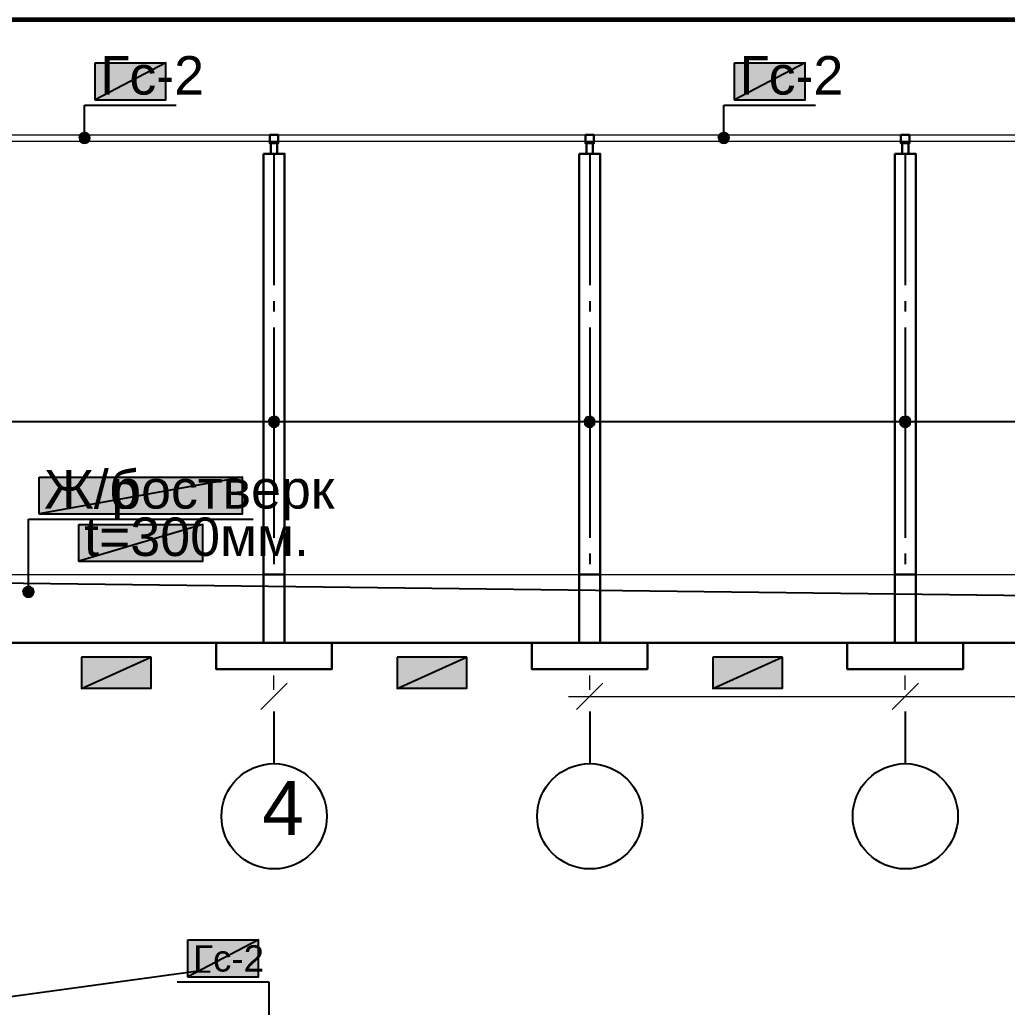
# Model space of a CAD drawing. Extents: x 8 to 21351, y 0 to 420.
# Drawn here: x 11497.9 to 11591.8, y 198 to 292.1 of the extents above; entities that cross this region are included whole.
import ezdxf

# ---------------------------------------------------------------- set-up
doc = ezdxf.new("R2010")
doc.units = 0
doc.linetypes.add('TEYPDFCAD_CENTER', pattern=[20, 12, -3, 2, -3])
for name, color, linetype in [('PDF_ВЫНОСКИ', 7, 'Continuous'), ('PDF_ОСИ', 7, 'Continuous'), ('TEY_REVIEW_AXIS', 7, 'Continuous'), ('TEY_REVIEW_LEADER', 7, 'Continuous')]:
    doc.layers.add(name, color=color, linetype=linetype)
doc.styles.add('TEYPDFCAD_TEXT', font='arial.ttf')
doc.dimstyles.new('TEYPDFCAD_SCALE_1', dxfattribs={"dimtxt": 2.5, "dimasz": 2.5, "dimexe": 1.25, "dimexo": 0.75, "dimtad": 1, "dimdsep": 46, "dimtxsty": 'Standard', "dimcen": 0.09, "dimadec": 0, "dimazin": 0, "dimtfac": 1, "dimtofl": 0, "dimtmove": 0, "dimatfit": 3, "dimfxl": 1, "dimarcsym": 0})

# ---------------------------------------------------------------- blocks, each defined once
blk = doc.blocks.new('TEY_AXIS')
at = {"layer": 'PDF_ОСИ', "linetype": 'TEYPDFCAD_CENTER', "lineweight": 9}
blk.add_line((0, 0), (1, 0), dxfattribs=at)

msp = doc.modelspace()

# ---------------------------------------------------------------- hatches: boundary and pattern name
at = {"true_color": 0xffffff}
h = msp.add_hatch(color=0, dxfattribs=at)
h.paths.add_polyline_path([(11505.101, 287.973), (11511.811, 287.973), (11505.101, 284.459)])
h.paths.add_polyline_path([(11511.811, 287.973), (11505.101, 284.459), (11511.811, 284.459)])
h = msp.add_hatch(color=0, dxfattribs=at)
h.paths.add_polyline_path([(11565.871, 287.973), (11572.581, 287.973), (11565.871, 284.459)])
h.paths.add_polyline_path([(11572.581, 287.973), (11565.871, 284.459), (11572.581, 284.459)])
h = msp.add_hatch(color=7)
h.paths.add_polyline_path([(11504.276, 281.305), (11504.085, 281.347), (11504.085, 280.839)])
h.paths.add_polyline_path([(11504.085, 281.347), (11504.085, 280.839), (11503.895, 281.305)])
h.paths.add_polyline_path([(11504.085, 280.839), (11503.895, 281.305), (11503.747, 281.199)])
h = msp.add_hatch(color=7)
h.paths.add_polyline_path([(11565.067, 281.305), (11564.855, 281.347), (11564.855, 280.839)])
h.paths.add_polyline_path([(11564.855, 281.347), (11564.855, 280.839), (11564.664, 281.305)])
h.paths.add_polyline_path([(11564.855, 280.839), (11564.664, 281.305), (11564.516, 281.199)])
h = msp.add_hatch(color=7)
h.paths.add_polyline_path([(11503.747, 281.199), (11503.641, 281.03), (11504.085, 280.839)])
h.paths.add_polyline_path([(11503.641, 281.03), (11504.085, 280.839), (11503.599, 280.839)])
h.paths.add_polyline_path([(11504.085, 280.839), (11503.599, 280.839), (11503.641, 280.649)])
h = msp.add_hatch(color=7)
h.paths.add_polyline_path([(11503.641, 280.649), (11503.747, 280.479), (11504.085, 280.839)])
h.paths.add_polyline_path([(11503.747, 280.479), (11504.085, 280.839), (11503.895, 280.374)])
h.paths.add_polyline_path([(11504.085, 280.839), (11503.895, 280.374), (11504.085, 280.331)])
h = msp.add_hatch(color=7)
h.paths.add_polyline_path([(11504.593, 280.839), (11504.551, 281.03), (11504.085, 280.839)])
h.paths.add_polyline_path([(11504.551, 281.03), (11504.085, 280.839), (11504.445, 281.199)])
h.paths.add_polyline_path([(11504.085, 280.839), (11504.445, 281.199), (11504.276, 281.305)])
h = msp.add_hatch(color=7)
h.paths.add_polyline_path([(11504.085, 280.331), (11504.276, 280.374), (11504.085, 280.839)])
h.paths.add_polyline_path([(11504.276, 280.374), (11504.085, 280.839), (11504.445, 280.479)])
h.paths.add_polyline_path([(11504.085, 280.839), (11504.445, 280.479), (11504.551, 280.649)])
for points in [[(11504.551, 280.649), (11504.593, 280.839), (11504.085, 280.839)], [(11565.321, 280.649), (11565.363, 280.839), (11564.855, 280.839)], [(11522.564, 253.661), (11522.606, 253.852), (11522.098, 253.852)], [(11552.557, 253.661), (11552.599, 253.852), (11552.113, 253.852)], [(11582.571, 253.661), (11582.614, 253.852), (11582.106, 253.852)], [(11499.217, 237.49), (11499.259, 237.68), (11498.751, 237.68)]]:
    msp.add_hatch(color=7).paths.add_polyline_path(points)
h = msp.add_hatch(color=7)
h.paths.add_polyline_path([(11564.516, 281.199), (11564.41, 281.03), (11564.855, 280.839)])
h.paths.add_polyline_path([(11564.41, 281.03), (11564.855, 280.839), (11564.368, 280.839)])
h.paths.add_polyline_path([(11564.855, 280.839), (11564.368, 280.839), (11564.41, 280.649)])
h = msp.add_hatch(color=7)
h.paths.add_polyline_path([(11564.41, 280.649), (11564.516, 280.479), (11564.855, 280.839)])
h.paths.add_polyline_path([(11564.516, 280.479), (11564.855, 280.839), (11564.664, 280.374)])
h.paths.add_polyline_path([(11564.855, 280.839), (11564.664, 280.374), (11564.855, 280.331)])
h = msp.add_hatch(color=7)
h.paths.add_polyline_path([(11565.363, 280.839), (11565.321, 281.03), (11564.855, 280.839)])
h.paths.add_polyline_path([(11565.321, 281.03), (11564.855, 280.839), (11565.215, 281.199)])
h.paths.add_polyline_path([(11564.855, 280.839), (11565.215, 281.199), (11565.067, 281.305)])
h = msp.add_hatch(color=7)
h.paths.add_polyline_path([(11564.855, 280.331), (11565.067, 280.374), (11564.855, 280.839)])
h.paths.add_polyline_path([(11565.067, 280.374), (11564.855, 280.839), (11565.215, 280.479)])
h.paths.add_polyline_path([(11564.855, 280.839), (11565.215, 280.479), (11565.321, 280.649)])
h = msp.add_hatch(color=7)
h.paths.add_polyline_path([(11521.76, 254.212), (11521.633, 254.042), (11522.098, 253.852)])
h.paths.add_polyline_path([(11521.633, 254.042), (11522.098, 253.852), (11521.611, 253.852)])
h.paths.add_polyline_path([(11522.098, 253.852), (11521.611, 253.852), (11521.633, 253.661)])
h = msp.add_hatch(color=7)
h.paths.add_polyline_path([(11522.289, 254.317), (11522.098, 254.36), (11522.098, 253.852)])
h.paths.add_polyline_path([(11522.098, 254.36), (11522.098, 253.852), (11521.908, 254.317)])
h.paths.add_polyline_path([(11522.098, 253.852), (11521.908, 254.317), (11521.76, 254.212)])
h = msp.add_hatch(color=7)
h.paths.add_polyline_path([(11522.606, 253.852), (11522.564, 254.042), (11522.098, 253.852)])
h.paths.add_polyline_path([(11522.564, 254.042), (11522.098, 253.852), (11522.458, 254.212)])
h.paths.add_polyline_path([(11522.098, 253.852), (11522.458, 254.212), (11522.289, 254.317)])
h = msp.add_hatch(color=7)
h.paths.add_polyline_path([(11551.753, 254.212), (11551.647, 254.042), (11552.113, 253.852)])
h.paths.add_polyline_path([(11551.647, 254.042), (11552.113, 253.852), (11551.605, 253.852)])
h.paths.add_polyline_path([(11552.113, 253.852), (11551.605, 253.852), (11551.647, 253.661)])
h = msp.add_hatch(color=7)
h.paths.add_polyline_path([(11552.303, 254.317), (11552.113, 254.36), (11552.113, 253.852)])
h.paths.add_polyline_path([(11552.113, 254.36), (11552.113, 253.852), (11551.922, 254.317)])
h.paths.add_polyline_path([(11552.113, 253.852), (11551.922, 254.317), (11551.753, 254.212)])
h = msp.add_hatch(color=7)
h.paths.add_polyline_path([(11552.599, 253.852), (11552.557, 254.042), (11552.113, 253.852)])
h.paths.add_polyline_path([(11552.557, 254.042), (11552.113, 253.852), (11552.451, 254.212)])
h.paths.add_polyline_path([(11552.113, 253.852), (11552.451, 254.212), (11552.303, 254.317)])
h = msp.add_hatch(color=7)
h.paths.add_polyline_path([(11581.746, 254.212), (11581.64, 254.042), (11582.106, 253.852)])
h.paths.add_polyline_path([(11581.64, 254.042), (11582.106, 253.852), (11581.598, 253.852)])
h.paths.add_polyline_path([(11582.106, 253.852), (11581.598, 253.852), (11581.64, 253.661)])
h = msp.add_hatch(color=7)
h.paths.add_polyline_path([(11582.296, 254.317), (11582.106, 254.36), (11582.106, 253.852)])
h.paths.add_polyline_path([(11582.106, 254.36), (11582.106, 253.852), (11581.915, 254.317)])
h.paths.add_polyline_path([(11582.106, 253.852), (11581.915, 254.317), (11581.746, 254.212)])
h = msp.add_hatch(color=7)
h.paths.add_polyline_path([(11582.614, 253.852), (11582.571, 254.042), (11582.106, 253.852)])
h.paths.add_polyline_path([(11582.571, 254.042), (11582.106, 253.852), (11582.466, 254.212)])
h.paths.add_polyline_path([(11582.106, 253.852), (11582.466, 254.212), (11582.296, 254.317)])
h = msp.add_hatch(color=7)
h.paths.add_polyline_path([(11521.633, 253.661), (11521.76, 253.513), (11522.098, 253.852)])
h.paths.add_polyline_path([(11521.76, 253.513), (11522.098, 253.852), (11521.908, 253.386)])
h.paths.add_polyline_path([(11522.098, 253.852), (11521.908, 253.386), (11522.098, 253.365)])
h = msp.add_hatch(color=7)
h.paths.add_polyline_path([(11522.098, 253.365), (11522.289, 253.386), (11522.098, 253.852)])
h.paths.add_polyline_path([(11522.289, 253.386), (11522.098, 253.852), (11522.458, 253.513)])
h.paths.add_polyline_path([(11522.098, 253.852), (11522.458, 253.513), (11522.564, 253.661)])
h = msp.add_hatch(color=7)
h.paths.add_polyline_path([(11551.647, 253.661), (11551.753, 253.513), (11552.113, 253.852)])
h.paths.add_polyline_path([(11551.753, 253.513), (11552.113, 253.852), (11551.922, 253.386)])
h.paths.add_polyline_path([(11552.113, 253.852), (11551.922, 253.386), (11552.113, 253.365)])
h = msp.add_hatch(color=7)
h.paths.add_polyline_path([(11552.113, 253.365), (11552.303, 253.386), (11552.113, 253.852)])
h.paths.add_polyline_path([(11552.303, 253.386), (11552.113, 253.852), (11552.451, 253.513)])
h.paths.add_polyline_path([(11552.113, 253.852), (11552.451, 253.513), (11552.557, 253.661)])
h = msp.add_hatch(color=7)
h.paths.add_polyline_path([(11581.64, 253.661), (11581.746, 253.513), (11582.106, 253.852)])
h.paths.add_polyline_path([(11581.746, 253.513), (11582.106, 253.852), (11581.915, 253.386)])
h.paths.add_polyline_path([(11582.106, 253.852), (11581.915, 253.386), (11582.106, 253.365)])
h = msp.add_hatch(color=7)
h.paths.add_polyline_path([(11582.106, 253.365), (11582.296, 253.386), (11582.106, 253.852)])
h.paths.add_polyline_path([(11582.296, 253.386), (11582.106, 253.852), (11582.466, 253.513)])
h.paths.add_polyline_path([(11582.106, 253.852), (11582.466, 253.513), (11582.571, 253.661)])
h = msp.add_hatch(color=0, dxfattribs=at)
h.paths.add_polyline_path([(11499.767, 248.581), (11519.093, 248.581), (11499.767, 245.089)])
h.paths.add_polyline_path([(11519.093, 248.581), (11499.767, 245.089), (11519.093, 245.089)])
h = msp.add_hatch(color=0, dxfattribs=at)
h.paths.add_polyline_path([(11503.535, 244.094), (11515.325, 244.094), (11503.535, 240.601)])
h.paths.add_polyline_path([(11515.325, 244.094), (11503.535, 240.601), (11515.325, 240.601)])
h = msp.add_hatch(color=7)
h.paths.add_polyline_path([(11498.942, 238.146), (11498.751, 238.188), (11498.751, 237.68)])
h.paths.add_polyline_path([(11498.751, 238.188), (11498.751, 237.68), (11498.561, 238.146)])
h.paths.add_polyline_path([(11498.751, 237.68), (11498.561, 238.146), (11498.413, 238.04)])
h = msp.add_hatch(color=7)
h.paths.add_polyline_path([(11499.259, 237.68), (11499.217, 237.871), (11498.751, 237.68)])
h.paths.add_polyline_path([(11499.217, 237.871), (11498.751, 237.68), (11499.111, 238.04)])
h.paths.add_polyline_path([(11498.751, 237.68), (11499.111, 238.04), (11498.942, 238.146)])
h = msp.add_hatch(color=7)
h.paths.add_polyline_path([(11498.413, 238.04), (11498.286, 237.871), (11498.751, 237.68)])
h.paths.add_polyline_path([(11498.286, 237.871), (11498.751, 237.68), (11498.265, 237.68)])
h.paths.add_polyline_path([(11498.751, 237.68), (11498.265, 237.68), (11498.286, 237.49)])
h = msp.add_hatch(color=7)
h.paths.add_polyline_path([(11498.286, 237.49), (11498.413, 237.342), (11498.751, 237.68)])
h.paths.add_polyline_path([(11498.413, 237.342), (11498.751, 237.68), (11498.561, 237.215)])
h.paths.add_polyline_path([(11498.751, 237.68), (11498.561, 237.215), (11498.751, 237.194)])
h = msp.add_hatch(color=7)
h.paths.add_polyline_path([(11498.751, 237.194), (11498.942, 237.215), (11498.751, 237.68)])
h.paths.add_polyline_path([(11498.942, 237.215), (11498.751, 237.68), (11499.111, 237.342)])
h.paths.add_polyline_path([(11498.751, 237.68), (11499.111, 237.342), (11499.217, 237.49)])
h = msp.add_hatch(color=0, dxfattribs=at)
h.paths.add_polyline_path([(11503.81, 231.479), (11503.81, 228.473), (11510.393, 231.479)])
h.paths.add_polyline_path([(11503.81, 228.473), (11510.393, 231.479), (11510.393, 228.473)])
h = msp.add_hatch(color=0, dxfattribs=at)
h.paths.add_polyline_path([(11533.825, 231.479), (11533.825, 228.473), (11540.386, 231.479)])
h.paths.add_polyline_path([(11533.825, 228.473), (11540.386, 231.479), (11540.386, 228.473)])
h = msp.add_hatch(color=0, dxfattribs=at)
h.paths.add_polyline_path([(11563.818, 231.479), (11563.818, 228.473), (11570.401, 231.479)])
h.paths.add_polyline_path([(11563.818, 228.473), (11570.401, 231.479), (11570.401, 228.473)])
h = msp.add_hatch(color=0, dxfattribs=at)
h.paths.add_polyline_path([(11513.907, 204.576), (11520.638, 204.576), (11513.907, 201.062)])
h.paths.add_polyline_path([(11520.638, 204.576), (11513.907, 201.062), (11520.638, 201.062)])

# ---------------------------------------------------------------- linework, layer by layer
at = {"color": 0, "lineweight": 0, "true_color": 0xffffff}
for p, q in [((11505.101, 284.459), (11511.811, 284.459)), ((11565.871, 284.459), (11572.581, 284.459)), ((11513.907, 201.062), (11520.638, 201.062))]:
    msp.add_line(p, q, dxfattribs=at)
at = {"color": 7, "lineweight": 25}
for p, q in [((11504.085, 280.839), (11504.085, 283.972)), ((11504.085, 283.972), (11512.806, 283.972)), ((11564.855, 280.839), (11564.855, 283.972)), ((11564.855, 283.972), (11573.576, 283.972)), ((11522.098, 265.324), (11522.098, 264.329)), ((11552.113, 265.324), (11552.113, 264.329)), ((11582.106, 265.324), (11582.106, 264.329)), ((11522.098, 241.321), (11522.098, 240.326)), ((11552.113, 241.321), (11552.113, 240.326)), ((11582.106, 241.321), (11582.106, 240.326)), ((11522.098, 226.314), (11522.098, 221.319)), ((11552.113, 226.314), (11552.113, 221.319)), ((11582.106, 226.314), (11582.106, 221.319)), ((11521.633, 200.575), (11512.912, 200.575)), ((11521.633, 197.443), (11521.633, 200.575))]:
    msp.add_line(p, q, dxfattribs=at)
at = {"color": 7, "lineweight": 30}
for p, q in [((11523.114, 239.332), (11523.114, 232.833)), ((11553.107, 239.332), (11553.107, 232.833)), ((11583.101, 239.332), (11583.101, 232.833))]:
    msp.add_line(p, q, dxfattribs=at)
at = {"color": 7, "lineweight": 5}
for p, q in [((11522.098, 228.367), (11522.098, 229.722)), ((11522.098, 228.367), (11522.098, 229.722)), ((11552.113, 228.367), (11552.113, 229.722)), ((11552.113, 228.367), (11552.113, 229.722)), ((11582.106, 228.367), (11582.106, 229.722)), ((11582.106, 228.367), (11582.106, 229.722)), ((11520.849, 226.483), (11523.347, 228.981)), ((11523.347, 228.981), (11520.849, 226.483)), ((11550.864, 226.483), (11553.361, 228.981)), ((11553.361, 228.981), (11550.864, 226.483)), ((11580.857, 226.483), (11583.355, 228.981)), ((11583.355, 228.981), (11580.857, 226.483))]:
    msp.add_line(p, q, dxfattribs=at)
at = {"color": 0, "true_color": 0xffffff}
for points in [[(11505.101, 287.973), (11511.811, 287.973), (11505.101, 284.459)], [(11511.811, 287.973), (11505.101, 284.459), (11511.811, 284.459)], [(11565.871, 287.973), (11572.581, 287.973), (11565.871, 284.459)], [(11572.581, 287.973), (11565.871, 284.459), (11572.581, 284.459)], [(11499.767, 248.581), (11519.093, 248.581), (11499.767, 245.089)], [(11519.093, 248.581), (11499.767, 245.089), (11519.093, 245.089)], [(11503.535, 244.094), (11515.325, 244.094), (11503.535, 240.601)], [(11515.325, 244.094), (11503.535, 240.601), (11515.325, 240.601)], [(11503.81, 231.479), (11503.81, 228.473), (11510.393, 231.479)], [(11503.81, 228.473), (11510.393, 231.479), (11510.393, 228.473)], [(11533.825, 231.479), (11533.825, 228.473), (11540.386, 231.479)], [(11533.825, 228.473), (11540.386, 231.479), (11540.386, 228.473)], [(11563.818, 231.479), (11563.818, 228.473), (11570.401, 231.479)], [(11563.818, 228.473), (11570.401, 231.479), (11570.401, 228.473)], [(11513.907, 204.576), (11520.638, 204.576), (11513.907, 201.062)], [(11520.638, 204.576), (11513.907, 201.062), (11520.638, 201.062)]]:
    msp.add_lwpolyline(points, close=True, dxfattribs=at)
at = {"color": 7}
for points in [[(11504.085, 281.347), (11504.085, 280.839), (11503.895, 281.305)], [(11504.276, 281.305), (11504.085, 281.347), (11504.085, 280.839)], [(11564.855, 281.347), (11564.855, 280.839), (11564.664, 281.305)], [(11565.067, 281.305), (11564.855, 281.347), (11564.855, 280.839)], [(11503.641, 281.03), (11504.085, 280.839), (11503.599, 280.839)], [(11504.085, 280.839), (11503.599, 280.839), (11503.641, 280.649)], [(11503.747, 281.199), (11503.641, 281.03), (11504.085, 280.839)], [(11503.641, 280.649), (11503.747, 280.479), (11504.085, 280.839)], [(11504.085, 280.839), (11503.895, 281.305), (11503.747, 281.199)], [(11503.747, 280.479), (11504.085, 280.839), (11503.895, 280.374)], [(11504.085, 280.839), (11503.895, 280.374), (11504.085, 280.331)], [(11504.085, 280.839), (11504.445, 281.199), (11504.276, 281.305)], [(11504.551, 281.03), (11504.085, 280.839), (11504.445, 281.199)], [(11504.593, 280.839), (11504.551, 281.03), (11504.085, 280.839)], [(11504.085, 280.331), (11504.276, 280.374), (11504.085, 280.839)], [(11504.276, 280.374), (11504.085, 280.839), (11504.445, 280.479)], [(11504.085, 280.839), (11504.445, 280.479), (11504.551, 280.649)], [(11504.551, 280.649), (11504.593, 280.839), (11504.085, 280.839)], [(11564.41, 281.03), (11564.855, 280.839), (11564.368, 280.839)], [(11564.855, 280.839), (11564.368, 280.839), (11564.41, 280.649)], [(11564.516, 281.199), (11564.41, 281.03), (11564.855, 280.839)], [(11564.41, 280.649), (11564.516, 280.479), (11564.855, 280.839)], [(11564.855, 280.839), (11564.664, 281.305), (11564.516, 281.199)], [(11564.516, 280.479), (11564.855, 280.839), (11564.664, 280.374)], [(11564.855, 280.839), (11564.664, 280.374), (11564.855, 280.331)], [(11564.855, 280.839), (11565.215, 281.199), (11565.067, 281.305)], [(11565.321, 281.03), (11564.855, 280.839), (11565.215, 281.199)], [(11565.363, 280.839), (11565.321, 281.03), (11564.855, 280.839)], [(11564.855, 280.331), (11565.067, 280.374), (11564.855, 280.839)], [(11565.067, 280.374), (11564.855, 280.839), (11565.215, 280.479)], [(11564.855, 280.839), (11565.215, 280.479), (11565.321, 280.649)], [(11565.321, 280.649), (11565.363, 280.839), (11564.855, 280.839)], [(11521.633, 254.042), (11522.098, 253.852), (11521.611, 253.852)], [(11521.76, 254.212), (11521.633, 254.042), (11522.098, 253.852)], [(11522.098, 253.852), (11521.908, 254.317), (11521.76, 254.212)], [(11522.098, 254.36), (11522.098, 253.852), (11521.908, 254.317)], [(11522.289, 254.317), (11522.098, 254.36), (11522.098, 253.852)], [(11522.098, 253.852), (11522.458, 254.212), (11522.289, 254.317)], [(11522.564, 254.042), (11522.098, 253.852), (11522.458, 254.212)], [(11522.606, 253.852), (11522.564, 254.042), (11522.098, 253.852)], [(11551.647, 254.042), (11552.113, 253.852), (11551.605, 253.852)], [(11551.753, 254.212), (11551.647, 254.042), (11552.113, 253.852)], [(11552.113, 253.852), (11551.922, 254.317), (11551.753, 254.212)], [(11552.113, 254.36), (11552.113, 253.852), (11551.922, 254.317)], [(11552.303, 254.317), (11552.113, 254.36), (11552.113, 253.852)], [(11552.113, 253.852), (11552.451, 254.212), (11552.303, 254.317)], [(11552.557, 254.042), (11552.113, 253.852), (11552.451, 254.212)], [(11552.599, 253.852), (11552.557, 254.042), (11552.113, 253.852)], [(11581.64, 254.042), (11582.106, 253.852), (11581.598, 253.852)], [(11581.746, 254.212), (11581.64, 254.042), (11582.106, 253.852)], [(11582.106, 253.852), (11581.915, 254.317), (11581.746, 254.212)], [(11582.106, 254.36), (11582.106, 253.852), (11581.915, 254.317)], [(11582.296, 254.317), (11582.106, 254.36), (11582.106, 253.852)], [(11582.106, 253.852), (11582.466, 254.212), (11582.296, 254.317)], [(11582.571, 254.042), (11582.106, 253.852), (11582.466, 254.212)], [(11582.614, 253.852), (11582.571, 254.042), (11582.106, 253.852)], [(11522.098, 253.852), (11521.611, 253.852), (11521.633, 253.661)], [(11521.633, 253.661), (11521.76, 253.513), (11522.098, 253.852)], [(11521.76, 253.513), (11522.098, 253.852), (11521.908, 253.386)], [(11522.098, 253.852), (11521.908, 253.386), (11522.098, 253.365)], [(11522.098, 253.365), (11522.289, 253.386), (11522.098, 253.852)], [(11522.289, 253.386), (11522.098, 253.852), (11522.458, 253.513)], [(11522.098, 253.852), (11522.458, 253.513), (11522.564, 253.661)], [(11522.564, 253.661), (11522.606, 253.852), (11522.098, 253.852)], [(11552.113, 253.852), (11551.605, 253.852), (11551.647, 253.661)], [(11551.647, 253.661), (11551.753, 253.513), (11552.113, 253.852)], [(11551.753, 253.513), (11552.113, 253.852), (11551.922, 253.386)], [(11552.113, 253.852), (11551.922, 253.386), (11552.113, 253.365)], [(11552.113, 253.365), (11552.303, 253.386), (11552.113, 253.852)], [(11552.303, 253.386), (11552.113, 253.852), (11552.451, 253.513)], [(11552.113, 253.852), (11552.451, 253.513), (11552.557, 253.661)], [(11552.557, 253.661), (11552.599, 253.852), (11552.113, 253.852)], [(11582.106, 253.852), (11581.598, 253.852), (11581.64, 253.661)], [(11581.64, 253.661), (11581.746, 253.513), (11582.106, 253.852)], [(11581.746, 253.513), (11582.106, 253.852), (11581.915, 253.386)], [(11582.106, 253.852), (11581.915, 253.386), (11582.106, 253.365)], [(11582.106, 253.365), (11582.296, 253.386), (11582.106, 253.852)], [(11582.296, 253.386), (11582.106, 253.852), (11582.466, 253.513)], [(11582.106, 253.852), (11582.466, 253.513), (11582.571, 253.661)], [(11582.571, 253.661), (11582.614, 253.852), (11582.106, 253.852)], [(11498.751, 237.68), (11498.561, 238.146), (11498.413, 238.04)], [(11498.751, 238.188), (11498.751, 237.68), (11498.561, 238.146)], [(11498.942, 238.146), (11498.751, 238.188), (11498.751, 237.68)], [(11498.751, 237.68), (11499.111, 238.04), (11498.942, 238.146)], [(11498.286, 237.871), (11498.751, 237.68), (11498.265, 237.68)], [(11498.751, 237.68), (11498.265, 237.68), (11498.286, 237.49)], [(11498.413, 238.04), (11498.286, 237.871), (11498.751, 237.68)], [(11498.286, 237.49), (11498.413, 237.342), (11498.751, 237.68)], [(11498.413, 237.342), (11498.751, 237.68), (11498.561, 237.215)], [(11498.751, 237.68), (11498.561, 237.215), (11498.751, 237.194)], [(11499.217, 237.871), (11498.751, 237.68), (11499.111, 238.04)], [(11499.259, 237.68), (11499.217, 237.871), (11498.751, 237.68)], [(11498.751, 237.194), (11498.942, 237.215), (11498.751, 237.68)], [(11498.942, 237.215), (11498.751, 237.68), (11499.111, 237.342)], [(11498.751, 237.68), (11499.111, 237.342), (11499.217, 237.49)], [(11499.217, 237.49), (11499.259, 237.68), (11498.751, 237.68)]]:
    msp.add_lwpolyline(points, close=True, dxfattribs=at)
at = {"color": 7, "lineweight": 25}
for centre in [(11522.109, 216.334), (11552.123, 216.334), (11582.116, 216.334)]:
    msp.add_circle(centre, 5.006, dxfattribs=at)
at = {"layer": 'TEY_REVIEW_AXIS', "color": 7, "lineweight": 25}
for p, q in [((11522.098, 262.827), (11522.098, 242.824)), ((11552.113, 262.827), (11552.113, 242.824)), ((11582.106, 262.827), (11582.106, 242.824)), ((11762.107, 253.852), (11427.06, 253.852)), ((11732.114, 253.852), (11427.06, 253.852)), ((11702.1, 253.852), (11427.06, 253.852)), ((11672.106, 253.852), (11427.06, 253.852)), ((11642.113, 253.852), (11427.06, 253.852)), ((11612.099, 253.852), (11427.06, 253.852)), ((11582.106, 253.852), (11427.06, 253.852)), ((11552.113, 253.852), (11427.06, 253.852)), ((11522.098, 253.852), (11427.06, 253.852)), ((11498.751, 244.602), (11520.109, 244.602))]:
    msp.add_line(p, q, dxfattribs=at)
at = {"layer": 'TEY_REVIEW_AXIS', "color": 7, "lineweight": 30}
msp.add_line((11763.102, 232.833), (11431.103, 232.833), dxfattribs=at)
at = {"layer": 'TEY_REVIEW_AXIS', "lineweight": 60}
msp.add_lwpolyline([(11411.587, 5.101), (11806.557, 5.101), (11806.557, 292.079), (11411.587, 292.079)], close=True, dxfattribs=at)
at = {"layer": 'TEY_REVIEW_AXIS', "color": 7, "lineweight": 30}
for points in [[(11521.103, 279.336), (11523.114, 279.336), (11523.114, 239.332), (11521.103, 239.332)], [(11551.097, 279.336), (11553.107, 279.336), (11553.107, 239.332), (11551.097, 239.332)], [(11581.111, 279.336), (11583.101, 279.336), (11583.101, 239.332), (11581.111, 239.332)]]:
    msp.add_lwpolyline(points, close=True, dxfattribs=at)
at = {"layer": 'TEY_REVIEW_LEADER', "color": 7, "lineweight": 30}
for p, q in [((11521.802, 279.336), (11521.802, 280.331)), ((11522.395, 280.331), (11521.802, 280.331)), ((11522.395, 279.336), (11522.395, 280.331)), ((11551.795, 279.336), (11551.795, 280.331)), ((11552.409, 280.331), (11551.795, 280.331)), ((11552.409, 279.336), (11552.409, 280.331)), ((11581.809, 279.336), (11581.809, 280.331)), ((11582.402, 280.331), (11581.809, 280.331)), ((11582.402, 279.336), (11582.402, 280.331)), ((11521.103, 239.332), (11521.103, 232.833)), ((11551.097, 239.332), (11551.097, 232.833)), ((11581.111, 239.332), (11581.111, 232.833))]:
    msp.add_line(p, q, dxfattribs=at)
at = {"layer": 'TEY_REVIEW_LEADER', "color": 7, "lineweight": 25}
for p, q in [((11522.098, 279.336), (11522.098, 266.827)), ((11552.113, 279.336), (11552.113, 266.827)), ((11582.106, 279.336), (11582.106, 266.827)), ((11498.751, 237.68), (11498.751, 244.602))]:
    msp.add_line(p, q, dxfattribs=at)
at = {"layer": 'TEY_REVIEW_LEADER', "color": 0, "lineweight": 0, "true_color": 0xffffff}
for p, q in [((11499.767, 245.089), (11519.093, 245.089)), ((11503.535, 240.601), (11515.325, 240.601))]:
    msp.add_line(p, q, dxfattribs=at)
at = {"layer": 'TEY_REVIEW_LEADER', "color": 7, "lineweight": 30}
for points in [[(11521.696, 281.136), (11522.5, 281.136), (11522.5, 280.331), (11521.696, 280.331)], [(11551.71, 281.136), (11552.515, 281.136), (11552.515, 280.331), (11551.71, 280.331)], [(11581.704, 281.136), (11582.508, 281.136), (11582.508, 280.331), (11581.704, 280.331)], [(11527.602, 232.833), (11527.602, 230.336), (11516.595, 230.336), (11516.595, 232.833)], [(11557.595, 232.833), (11557.595, 230.336), (11546.609, 230.336), (11546.609, 232.833)], [(11587.609, 232.833), (11587.609, 230.336), (11576.602, 230.336), (11576.602, 232.833)]]:
    msp.add_lwpolyline(points, close=True, dxfattribs=at)

# ---------------------------------------------------------------- block references
at = {"layer": 'PDF_ОСИ'}
for p, xscale in [((11426.827, 281.136), 335.6821666666667), ((11431.695, 280.522), 330.8138333333333), ((11414.953, 239.332), 348.1493333333332), ((11550.102, 227.732), 94.00116666666665)]:
    msp.add_blockref('TEY_AXIS', p, dxfattribs=dict(at, xscale=xscale))

# ---------------------------------------------------------------- texts
at = {"color": 7, "style": 'TEYPDFCAD_TEXT'}
for s, height, p in [('t=300мм.', 3.6583, (11504.043, 241.088)), ('4', 5.122, (11520.976, 214.566))]:
    msp.add_text(s, height=height, dxfattribs=at).set_placement(p)
at = {"layer": 'PDF_ВЫНОСКИ', "style": 'TEYPDFCAD_TEXT'}
msp.add_text('Гс-2', height=2.5, dxfattribs=at).set_placement((11514.415, 201.57))
at = {"layer": 'TEY_REVIEW_LEADER', "color": 7, "style": 'TEYPDFCAD_TEXT'}
for s, p in [('Гс-2', (11505.588, 284.967)), ('Гс-2', (11566.358, 284.967)), ('Ж/б', (11500.254, 245.597)), ('ростверк', (11506.627, 245.597))]:
    msp.add_text(s, height=3.6583, dxfattribs=at).set_placement(p)

# ---------------------------------------------------------------- leaders
at = {"layer": 'PDF_ВЫНОСКИ', "lineweight": 9, "annotation_type": 0, "has_hookline": 1, "hookline_direction": 0}
for points in [[(11431.103, 239.332), (11762.933, 235.268)], [(11481.882, 197.125), (11514.415, 201.57)]]:
    msp.add_leader(points, dimstyle='TEYPDFCAD_SCALE_1', dxfattribs=at)

doc.saveas('drawing.dxf')
